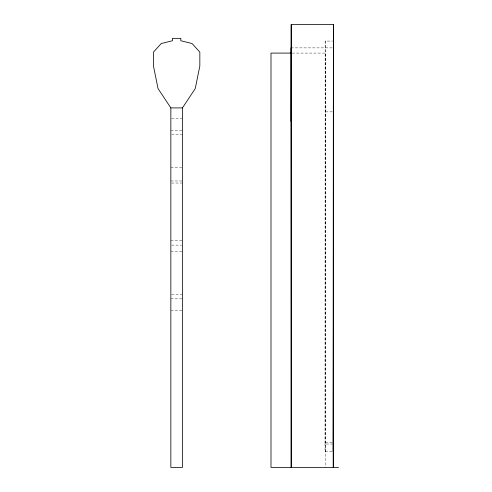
<?xml version="1.0" encoding="UTF-8"?>
<svg xmlns="http://www.w3.org/2000/svg" width="492" height="492" viewBox="0 0 492 492"><rect width="100%" height="100%" fill="white"/><g stroke="black" fill="none" stroke-linecap="round" stroke-linejoin="round"><path stroke-width="0.37" stroke-dasharray="2.46 1.84" d="M325.292 451.748L325.163 41.057L332.635 41.057M291.024 47.878L332.426 47.878M292.23 53.093L325.606 53.093L325.606 467.4M325.606 111.868L333.195 111.868M171.567 118.683L182.44 118.683M170.847 130.275L182.44 130.275M171.567 134.617L182.44 134.617M170.847 167.44L181.714 167.44M170.847 180.982L182.44 180.982M171.567 183.036L182.44 183.036M170.847 240.403L182.44 240.403M171.567 245.127L181.714 245.127M170.847 251.461L182.44 251.461M171.567 294.499L182.44 294.499M170.847 298.841L182.44 298.841M170.847 310.434L182.44 310.434M325.304 442.652L332.057 442.652M325.163 41.057L324.997 444.018L332.475 444.018M332.02 451.748L325.034 451.748L325.021 444.018"/><path stroke-width="0.74" d="M291.018 121.376L291.215 24.6L333.385 24.6L333.539 115.306M291.405 467.4L291.215 24.6M333.576 467.4L333.582 121.376M333.392 42.49L333.385 41.057L333.256 451.748L333.558 104.439M333.385 24.6L333.195 467.4M182.44 107.908L195.25 88.578L199.838 65.965L199.838 52.146L192.071 43.536L180.816 40.738L180.816 38.333L172.471 38.333L172.471 40.738L161.216 43.536L153.449 52.146L153.449 65.965L158.037 88.578L170.847 107.908L170.847 467.4L182.44 467.4L182.44 107.908L170.847 107.908M291.473 53.093L270.994 53.093L270.994 467.4L338.551 467.4M291.024 47.878L291.024 467.4"/></g></svg>
